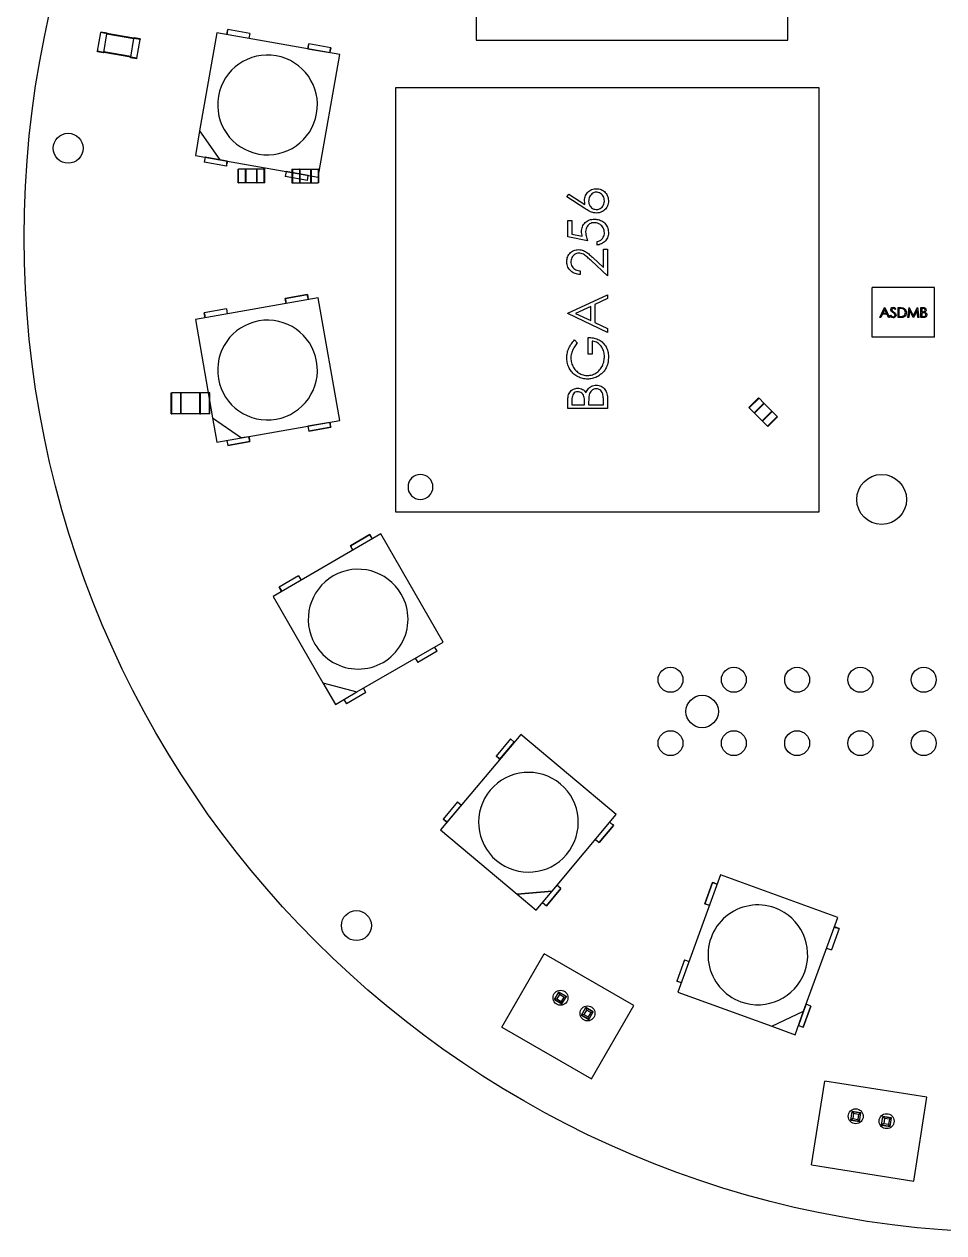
# Model space of a CAD drawing. Extents: x -39.9 to 39.9, y -39.9 to 39.9.
# Drawn here: x -39.9 to -3, y -39.9 to 8.55 of the extents above; entities that cross this region are included whole.
import ezdxf

# ---------------------------------------------------------------- set-up
doc = ezdxf.new("R2010")
doc.units = 0
doc.layers.get('0').update_dxf_attribs({"linetype": 'continuous'})

# ---------------------------------------------------------------- blocks, each defined once
blk = doc.blocks.new('PART__FEATURE026')
at = {"color": 0}
for p, q in [((-28.107, -2.417), (-33.031, -3.286)), ((-28.536, -2.29), (-29.422, -2.446)), ((-29.422, -2.446), (-28.536, -2.29)), ((-28.536, -2.29), (-28.501, -2.487)), ((-27.239, -7.342), (-28.107, -2.417)), ((-31.786, -2.863), (-32.672, -3.019)), ((-31.786, -2.863), (-32.672, -3.019)), ((-31.786, -2.863), (-31.751, -3.06)), ((-29.387, -2.643), (-29.422, -2.446)), ((-33.031, -3.286), (-32.337, -7.225)), ((-32.637, -3.216), (-32.672, -3.019)), ((-32.337, -7.225), (-32.163, -8.21)), ((-32.337, -7.225), (-31.178, -8.036)), ((-31.178, -8.036), (-27.239, -7.342)), ((-27.633, -7.411), (-28.519, -7.567)), ((-28.519, -7.567), (-28.484, -7.764)), ((-27.598, -7.608), (-28.484, -7.764)), ((-28.484, -7.764), (-27.598, -7.608)), ((-27.598, -7.608), (-27.633, -7.411)), ((-32.163, -8.21), (-31.178, -8.036)), ((-31.769, -8.14), (-31.734, -8.337)), ((-30.848, -8.181), (-31.734, -8.337)), ((-31.734, -8.337), (-30.848, -8.181)), ((-30.883, -7.984), (-31.178, -8.036)), ((-30.883, -7.984), (-31.178, -8.036)), ((-30.848, -8.181), (-30.883, -7.984))]:
    blk.add_line(p, q, dxfattribs=at)
for points in [[(-28.501, -2.487), (-28.51, -2.438), (-28.519, -2.388), (-28.527, -2.339), (-28.536, -2.29)], [(-29.422, -2.446), (-29.414, -2.496), (-29.405, -2.545), (-29.396, -2.594), (-29.387, -2.643)], [(-32.672, -3.019), (-32.663, -3.069), (-32.655, -3.118), (-32.646, -3.167), (-32.637, -3.216)], [(-27.633, -7.411), (-27.624, -7.46), (-27.616, -7.509), (-27.607, -7.559), (-27.598, -7.608)], [(-30.883, -7.984), (-30.874, -8.033), (-30.865, -8.083), (-30.857, -8.132), (-30.848, -8.181)]]:
    blk.add_lwpolyline(points, dxfattribs=at)
for start, end in [(10, -170), (-170, 10)]:
    blk.add_arc((-30.135, -5.314), 2, start, end, dxfattribs=at)
blk = doc.blocks.new('PART__FEATURE048')
at = {"color": 0}
for p, q in [((-33.995, -7.075), (-33.995, -6.225)), ((-33.615, -6.225), (-33.975, -6.225)), ((-33.975, -7.075), (-33.975, -6.225)), ((-33.615, -7.075), (-33.615, -6.225)), ((-32.845, -6.225), (-33.595, -6.225)), ((-33.595, -7.075), (-33.595, -6.225)), ((-32.845, -7.075), (-32.845, -6.225)), ((-32.845, -6.225), (-32.845, -7.075)), ((-32.465, -6.225), (-32.825, -6.225)), ((-32.825, -7.075), (-32.825, -6.225)), ((-32.465, -7.075), (-32.465, -6.225)), ((-32.445, -7.075), (-32.445, -6.225)), ((-33.615, -7.075), (-33.975, -7.075)), ((-32.845, -7.075), (-33.595, -7.075)), ((-32.465, -7.075), (-32.825, -7.075))]:
    blk.add_line(p, q, dxfattribs=at)
for points in [[(-33.995, -6.225), (-33.975, -6.225)], [(-33.595, -6.225), (-33.615, -6.225)], [(-32.845, -6.225), (-32.825, -6.225)], [(-32.445, -6.225), (-32.465, -6.225)], [(-33.995, -7.075), (-33.975, -7.075)], [(-33.595, -7.075), (-33.615, -7.075)], [(-32.845, -7.075), (-32.825, -7.075)], [(-32.445, -7.075), (-32.465, -7.075)]]:
    blk.add_lwpolyline(points, dxfattribs=at)
blk = doc.blocks.new('PART__FEATURE019')
at = {"color": 0}
for p, q in [((-10.823, -6.816), (-10.434, -6.427)), ((-10.809, -6.83), (-10.42, -6.441)), ((-10.611, -7.028), (-10.222, -6.639)), ((-10.596, -7.042), (-10.208, -6.654)), ((-10.208, -6.654), (-10.596, -7.042)), ((-10.222, -6.639), (-10.42, -6.441)), ((-9.904, -6.958), (-10.208, -6.654)), ((-10.611, -7.028), (-10.809, -6.83)), ((-10.292, -7.346), (-10.596, -7.042)), ((-10.292, -7.346), (-9.904, -6.958)), ((-10.292, -7.346), (-9.904, -6.958)), ((-10.278, -7.361), (-9.889, -6.972)), ((-10.08, -7.559), (-9.691, -7.17)), ((-10.066, -7.573), (-9.677, -7.184)), ((-10.066, -7.573), (-9.677, -7.184)), ((-9.691, -7.17), (-9.889, -6.972)), ((-10.08, -7.559), (-10.278, -7.361))]:
    blk.add_line(p, q, dxfattribs=at)
for points in [[(-10.434, -6.427), (-10.42, -6.441)], [(-10.208, -6.654), (-10.222, -6.639)], [(-10.823, -6.816), (-10.809, -6.83)], [(-10.596, -7.042), (-10.611, -7.028)], [(-9.904, -6.958), (-9.889, -6.972)], [(-9.677, -7.184), (-9.691, -7.17)], [(-10.292, -7.346), (-10.278, -7.361)], [(-10.066, -7.573), (-10.08, -7.559)]]:
    blk.add_lwpolyline(points, dxfattribs=at)
blk = doc.blocks.new('PART__FEATURE050')
at = {"color": 0}
for p, q in [((-29.156, 2.739), (-29.156, 2.189)), ((-29.136, 2.739), (-28.856, 2.739)), ((-29.136, 2.739), (-29.136, 2.189)), ((-28.856, 2.739), (-28.856, 2.189)), ((-28.836, 2.739), (-28.406, 2.739)), ((-28.836, 2.739), (-28.836, 2.189)), ((-28.406, 2.739), (-28.406, 2.189)), ((-28.386, 2.739), (-28.106, 2.739)), ((-28.386, 2.739), (-28.386, 2.189)), ((-28.106, 2.739), (-28.106, 2.189)), ((-28.086, 2.739), (-28.086, 2.189)), ((-29.136, 2.189), (-28.856, 2.189)), ((-28.836, 2.189), (-28.406, 2.189)), ((-28.386, 2.189), (-28.106, 2.189))]:
    blk.add_line(p, q, dxfattribs=at)
for points in [[(-29.156, 2.739), (-29.136, 2.739)], [(-28.836, 2.739), (-28.856, 2.739)], [(-28.406, 2.739), (-28.386, 2.739)], [(-28.086, 2.739), (-28.106, 2.739)], [(-29.156, 2.189), (-29.136, 2.189)], [(-28.836, 2.189), (-28.856, 2.189)], [(-28.406, 2.189), (-28.386, 2.189)], [(-28.086, 2.189), (-28.106, 2.189)]]:
    blk.add_lwpolyline(points, dxfattribs=at)
blk = doc.blocks.new('PART__FEATURE029')
at = {"color": 0}
for p, q in [((-11.96, -25.55), (-13.67, -30.249)), ((-7.262, -27.26), (-11.96, -25.55)), ((-12.285, -25.858), (-12.593, -26.704)), ((-12.593, -26.704), (-12.285, -25.858)), ((-12.285, -25.858), (-12.097, -25.926)), ((-12.405, -26.772), (-12.593, -26.704)), ((-8.63, -31.019), (-7.262, -27.26)), ((-7.21, -27.705), (-7.518, -28.55)), ((-7.21, -27.705), (-7.398, -27.636)), ((-7.706, -28.482), (-7.518, -28.55)), ((-13.413, -28.959), (-13.721, -29.804)), ((-13.413, -28.959), (-13.225, -29.027)), ((-13.533, -29.873), (-13.721, -29.804)), ((-13.67, -30.249), (-9.911, -31.617)), ((-8.339, -30.806), (-8.647, -31.651)), ((-8.647, -31.651), (-8.339, -30.806)), ((-8.527, -30.737), (-8.63, -31.019)), ((-8.339, -30.806), (-8.527, -30.737)), ((-9.911, -31.617), (-8.63, -31.019)), ((-8.972, -31.959), (-8.63, -31.019)), ((-8.63, -31.019), (-8.835, -31.583)), ((-9.911, -31.617), (-8.972, -31.959)), ((-8.835, -31.583), (-8.647, -31.651))]:
    blk.add_line(p, q, dxfattribs=at)
for points in [[(-12.097, -25.926), (-12.144, -25.909), (-12.191, -25.892), (-12.238, -25.875), (-12.285, -25.858)], [(-12.593, -26.704), (-12.546, -26.721), (-12.499, -26.738), (-12.452, -26.755), (-12.405, -26.772)], [(-7.398, -27.636), (-7.351, -27.653), (-7.304, -27.67), (-7.257, -27.688), (-7.21, -27.705)], [(-13.721, -29.804), (-13.674, -29.822), (-13.627, -29.839), (-13.58, -29.856), (-13.533, -29.873)]]:
    blk.add_lwpolyline(points, dxfattribs=at)
for start, end in [(70, -110), (-110, 70)]:
    blk.add_arc((-10.466, -28.755), 2, start, end, dxfattribs=at)
blk = doc.blocks.new('PART__FEATURE052')
at = {"color": 0}
for p, q in [((-36.572, 8.194), (-36.818, 8.237)), ((-36.954, 7.464), (-36.822, 8.212)), ((-36.576, 8.169), (-36.822, 8.212)), ((-36.707, 7.421), (-36.576, 8.169)), ((-35.496, 7.96), (-36.58, 8.15)), ((-35.492, 7.984), (-36.575, 8.174)), ((-35.624, 7.231), (-35.493, 7.979)), ((-35.246, 7.936), (-35.493, 7.979)), ((-35.242, 7.961), (-35.488, 8.004)), ((-35.378, 7.188), (-35.246, 7.936)), ((-36.712, 7.396), (-36.958, 7.439)), ((-36.712, 7.396), (-36.958, 7.439)), ((-36.707, 7.421), (-36.954, 7.464)), ((-35.625, 7.226), (-36.708, 7.416)), ((-35.62, 7.25), (-36.704, 7.44)), ((-35.382, 7.163), (-35.628, 7.206)), ((-35.382, 7.163), (-35.628, 7.206)), ((-35.378, 7.188), (-35.624, 7.231))]:
    blk.add_line(p, q, dxfattribs=at)
for points in [[(-36.818, 8.237), (-36.822, 8.212)], [(-36.572, 8.194), (-36.576, 8.169)], [(-35.488, 8.004), (-35.493, 7.979)], [(-35.242, 7.961), (-35.246, 7.936)], [(-36.958, 7.439), (-36.954, 7.464)], [(-36.712, 7.396), (-36.707, 7.421)], [(-35.628, 7.206), (-35.624, 7.231)], [(-35.624, 7.231), (-35.62, 7.25)], [(-35.382, 7.163), (-35.378, 7.188)]]:
    blk.add_lwpolyline(points, dxfattribs=at)
blk = doc.blocks.new('PART__FEATURE018')
at = {"color": 0}
for p, q in [((-20.738, -31.655), (-19.038, -28.711)), ((-15.444, -30.786), (-19.038, -28.711)), ((-18.627, -30.548), (-18.452, -30.245)), ((-18.627, -30.548), (-18.452, -30.245)), ((-18.524, -30.52), (-18.627, -30.548)), ((-18.424, -30.347), (-18.524, -30.52)), ((-18.524, -30.52), (-18.351, -30.62)), ((-18.148, -30.42), (-18.452, -30.245)), ((-18.452, -30.245), (-18.148, -30.42)), ((-18.452, -30.245), (-18.424, -30.347)), ((-18.251, -30.447), (-18.424, -30.347)), ((-18.251, -30.447), (-18.351, -30.62)), ((-18.323, -30.723), (-18.148, -30.42)), ((-18.323, -30.723), (-18.148, -30.42)), ((-18.251, -30.447), (-18.148, -30.42)), ((-18.627, -30.548), (-18.323, -30.723)), ((-18.323, -30.723), (-18.627, -30.548)), ((-18.323, -30.723), (-18.351, -30.62)), ((-17.544, -31.173), (-17.369, -30.87)), ((-17.544, -31.173), (-17.369, -30.87)), ((-17.342, -30.972), (-17.442, -31.145)), ((-17.369, -30.87), (-17.066, -31.045)), ((-17.066, -31.045), (-17.369, -30.87)), ((-17.369, -30.87), (-17.342, -30.972)), ((-17.168, -31.072), (-17.342, -30.972)), ((-17.144, -33.73), (-15.444, -30.786)), ((-17.442, -31.145), (-17.544, -31.173)), ((-17.241, -31.348), (-17.544, -31.173)), ((-17.544, -31.173), (-17.241, -31.348)), ((-17.442, -31.145), (-17.268, -31.245)), ((-17.168, -31.072), (-17.268, -31.245)), ((-17.241, -31.348), (-17.268, -31.245)), ((-17.241, -31.348), (-17.066, -31.045)), ((-17.241, -31.348), (-17.066, -31.045)), ((-17.168, -31.072), (-17.066, -31.045)), ((-20.738, -31.655), (-17.144, -33.73))]:
    blk.add_line(p, q, dxfattribs=at)
blk = doc.blocks.new('PART__FEATURE014')
at = {"color": 0}
for p, q in [((-3.375, -2), (-5.875, -2)), ((-5.875, -4), (-5.875, -2)), ((-3.375, -4), (-3.375, -2)), ((-5.57, -3.208), (-5.38, -2.808)), ((-5.378, -2.886), (-5.45, -3.038)), ((-5.38, -2.808), (-5.375, -2.808)), ((-5.307, -3.038), (-5.378, -2.886)), ((-5.375, -2.808), (-5.19, -3.208)), ((-5.375, -2.808), (-5.19, -3.208)), ((-4.929, -2.865), (-4.961, -2.89)), ((-4.842, -3.208), (-4.842, -2.808)), ((-4.842, -2.808), (-4.761, -2.808)), ((-4.806, -2.849), (-4.806, -3.167)), ((-4.778, -2.849), (-4.806, -2.849)), ((-4.452, -3.208), (-4.399, -2.808)), ((-4.399, -2.808), (-4.394, -2.808)), ((-4.399, -2.808), (-4.394, -2.808)), ((-4.394, -2.808), (-4.229, -3.136)), ((-4.229, -3.136), (-4.064, -2.808)), ((-4.064, -2.808), (-4.059, -2.808)), ((-4.059, -2.808), (-4.006, -3.208)), ((-3.924, -3.208), (-3.924, -2.808)), ((-3.924, -2.808), (-3.846, -2.808)), ((-3.839, -2.849), (-3.888, -2.849)), ((-3.888, -2.849), (-3.888, -2.977)), ((-5.531, -3.208), (-5.57, -3.208)), ((-5.47, -3.079), (-5.531, -3.208)), ((-5.47, -3.079), (-5.531, -3.208)), ((-5.288, -3.079), (-5.47, -3.079)), ((-5.288, -3.079), (-5.47, -3.079)), ((-5.45, -3.038), (-5.307, -3.038)), ((-5.229, -3.208), (-5.288, -3.079)), ((-5.19, -3.208), (-5.229, -3.208)), ((-5.19, -3.208), (-5.229, -3.208)), ((-5.159, -3.13), (-5.126, -3.11)), ((-4.718, -3.208), (-4.842, -3.208)), ((-4.806, -3.167), (-4.76, -3.167)), ((-4.416, -3.208), (-4.452, -3.208)), ((-4.377, -2.919), (-4.416, -3.208)), ((-4.377, -2.919), (-4.416, -3.208)), ((-4.232, -3.208), (-4.377, -2.919)), ((-4.232, -3.208), (-4.377, -2.919)), ((-4.224, -3.208), (-4.232, -3.208)), ((-4.08, -2.92), (-4.224, -3.208)), ((-4.042, -3.208), (-4.08, -2.92)), ((-4.006, -3.208), (-4.042, -3.208)), ((-3.815, -3.208), (-3.924, -3.208)), ((-3.888, -2.977), (-3.864, -2.977)), ((-3.864, -3.018), (-3.888, -3.018)), ((-3.888, -3.018), (-3.888, -3.167)), ((-3.888, -3.167), (-3.837, -3.167)), ((-3.375, -4), (-5.875, -4))]:
    blk.add_line(p, q, dxfattribs=at)
for points in [[(-5.134, -2.891), (-5.121, -2.843), (-5.085, -2.809), (-5.037, -2.797), (-5.035, -2.797)], [(-5.134, -2.891), (-5.121, -2.843), (-5.085, -2.809), (-5.037, -2.797), (-5.035, -2.797)], [(-5.111, -2.952), (-5.132, -2.907), (-5.134, -2.891)], [(-5.039, -2.838), (-5.085, -2.856), (-5.098, -2.889)], [(-5.098, -2.889), (-5.079, -2.934), (-5.072, -2.941)], [(-5.098, -2.889), (-5.079, -2.934), (-5.072, -2.941)], [(-4.961, -2.89), (-4.995, -2.853), (-5.039, -2.838)], [(-4.961, -2.89), (-4.995, -2.853), (-5.039, -2.838)], [(-5.035, -2.797), (-4.987, -2.809), (-4.949, -2.84), (-4.929, -2.865)], [(-5.035, -2.797), (-4.987, -2.809), (-4.949, -2.84), (-4.929, -2.865)], [(-4.655, -2.86), (-4.704, -2.851), (-4.754, -2.849), (-4.778, -2.849)], [(-4.761, -2.808), (-4.711, -2.809), (-4.661, -2.815), (-4.634, -2.822)], [(-4.761, -2.808), (-4.711, -2.809), (-4.661, -2.815), (-4.634, -2.822)], [(-4.549, -3.013), (-4.555, -2.963), (-4.575, -2.918), (-4.61, -2.882), (-4.655, -2.86), (-4.655, -2.86)], [(-4.634, -2.822), (-4.59, -2.845), (-4.554, -2.88), (-4.53, -2.923), (-4.516, -2.971), (-4.513, -3.013)], [(-4.634, -2.822), (-4.59, -2.845), (-4.554, -2.88), (-4.53, -2.923), (-4.516, -2.971), (-4.513, -3.013)], [(-3.846, -2.808), (-3.796, -2.812), (-3.751, -2.833), (-3.724, -2.874), (-3.718, -2.907)], [(-3.846, -2.808), (-3.796, -2.812), (-3.751, -2.833), (-3.724, -2.874), (-3.718, -2.907)], [(-3.754, -2.907), (-3.775, -2.864), (-3.822, -2.849), (-3.839, -2.849)], [(-3.718, -2.907), (-3.73, -2.955), (-3.763, -2.991), (-3.765, -2.992)], [(-5.038, -3.218), (-5.086, -3.208), (-5.127, -3.178), (-5.155, -3.138), (-5.159, -3.13)], [(-5.126, -3.11), (-5.096, -3.15), (-5.053, -3.175), (-5.038, -3.177)], [(-5.126, -3.11), (-5.096, -3.15), (-5.053, -3.175), (-5.038, -3.177)], [(-5.046, -3.006), (-5.086, -2.976), (-5.111, -2.952)], [(-5.072, -2.941), (-5.032, -2.971), (-5.018, -2.98)], [(-5.072, -2.941), (-5.032, -2.971), (-5.018, -2.98)], [(-4.974, -3.07), (-5.009, -3.034), (-5.046, -3.006)], [(-5.038, -3.177), (-4.99, -3.163), (-4.961, -3.124), (-4.959, -3.109)], [(-5.038, -3.177), (-4.99, -3.163), (-4.961, -3.124), (-4.959, -3.109)], [(-4.924, -3.11), (-4.935, -3.158), (-4.968, -3.195), (-5.013, -3.215), (-5.038, -3.218)], [(-4.924, -3.11), (-4.935, -3.158), (-4.968, -3.195), (-5.013, -3.215), (-5.038, -3.218)], [(-5.018, -2.98), (-4.979, -3.011), (-4.945, -3.048), (-4.925, -3.093), (-4.924, -3.11)], [(-5.018, -2.98), (-4.979, -3.011), (-4.945, -3.048), (-4.925, -3.093), (-4.924, -3.11)], [(-4.959, -3.109), (-4.974, -3.07)], [(-4.959, -3.109), (-4.974, -3.07)], [(-4.76, -3.167), (-4.71, -3.165), (-4.66, -3.16), (-4.645, -3.156)], [(-4.76, -3.167), (-4.71, -3.165), (-4.66, -3.16), (-4.645, -3.156)], [(-4.513, -3.013), (-4.518, -3.062), (-4.534, -3.11), (-4.561, -3.151), (-4.6, -3.183), (-4.646, -3.201), (-4.696, -3.207), (-4.718, -3.208)], [(-4.645, -3.156), (-4.601, -3.133), (-4.569, -3.095), (-4.552, -3.048), (-4.549, -3.013)], [(-3.864, -2.977), (-3.814, -2.973), (-3.771, -2.95), (-3.754, -2.907)], [(-3.789, -3.023), (-3.839, -3.018), (-3.864, -3.018)], [(-3.837, -3.167), (-3.787, -3.163), (-3.743, -3.14), (-3.724, -3.096), (-3.724, -3.094)], [(-3.837, -3.167), (-3.787, -3.163), (-3.743, -3.14), (-3.724, -3.096), (-3.724, -3.094)], [(-3.688, -3.094), (-3.698, -3.142), (-3.73, -3.181), (-3.774, -3.203), (-3.815, -3.208)], [(-3.724, -3.094), (-3.741, -3.049), (-3.784, -3.024), (-3.789, -3.023)], [(-3.765, -2.992), (-3.721, -3.016), (-3.694, -3.057), (-3.688, -3.094)], [(-3.765, -2.992), (-3.721, -3.016), (-3.694, -3.057), (-3.688, -3.094)]]:
    blk.add_lwpolyline(points, dxfattribs=at)
blk = doc.blocks.new('PART__FEATURE002')
at = {"color": 0}
for p, q in [((-8, 6), (-25, 6)), ((-25, 6), (-25, -11)), ((-8, -11), (-8, 6)), ((-18.128, 1.632), (-18.042, 1.741)), ((-17.404, 1.158), (-18.128, 1.632)), ((-18.042, 1.741), (-17.401, 1.322)), ((-18.087, 0.024), (-18.087, 0.675)), ((-18.087, 0.675), (-17.925, 0.675)), ((-17.925, 0.675), (-17.925, 0.135)), ((-17.294, -0.139), (-18.087, 0.024)), ((-17.925, 0.135), (-17.507, 0.049)), ((-16.907, -0.302), (-16.907, -0.159)), ((-16.663, -1.203), (-16.663, -0.465)), ((-16.663, -0.465), (-16.5, -0.465)), ((-16.5, -0.465), (-16.5, -1.543)), ((-16.5, -1.543), (-17.157, -0.928)), ((-17.087, -0.806), (-16.663, -1.203)), ((-17.599, -1.34), (-17.599, -1.482)), ((-18.087, -3.029), (-16.5, -2.296)), ((-16.5, -2.296), (-16.5, -2.451)), ((-17.172, -2.761), (-17.778, -3.041)), ((-17.172, -2.761), (-17.778, -3.041)), ((-17.172, -3.328), (-17.172, -2.761)), ((-17.172, -3.328), (-17.172, -2.761)), ((-16.5, -2.451), (-17.009, -2.686)), ((-17.009, -2.686), (-17.009, -3.406)), ((-17.009, -2.686), (-17.009, -3.406)), ((-18.087, -3.05), (-18.087, -3.029)), ((-18.087, -3.05), (-18.087, -3.029)), ((-16.5, -3.803), (-18.087, -3.05)), ((-16.5, -3.803), (-18.087, -3.05)), ((-17.778, -3.041), (-17.172, -3.328)), ((-17.009, -3.406), (-16.5, -3.647)), ((-16.5, -3.647), (-16.5, -3.803)), ((-17.817, -4.108), (-17.701, -4.23)), ((-17.273, -4.678), (-17.273, -4.006)), ((-17.111, -4.149), (-17.111, -4.678)), ((-17.111, -4.678), (-17.273, -4.678)), ((-18.087, -6.855), (-18.087, -6.546)), ((-17.925, -6.52), (-17.925, -6.713)), ((-17.925, -6.713), (-17.416, -6.713)), ((-17.416, -6.713), (-17.416, -6.617)), ((-17.253, -6.619), (-17.253, -6.713)), ((-17.253, -6.713), (-16.663, -6.713)), ((-16.663, -6.713), (-16.663, -6.51)), ((-16.5, -6.426), (-16.5, -6.855)), ((-16.5, -6.855), (-18.087, -6.855)), ((-25, -11), (-8, -11))]:
    blk.add_line(p, q, dxfattribs=at)
for points in [[(-17.416, 1.486), (-17.414, 1.536), (-17.406, 1.586), (-17.394, 1.634), (-17.376, 1.681), (-17.354, 1.725), (-17.326, 1.767), (-17.294, 1.805), (-17.259, 1.841), (-17.22, 1.872), (-17.178, 1.899), (-17.133, 1.921), (-17.086, 1.938), (-17.037, 1.949), (-16.988, 1.955), (-16.946, 1.957)], [(-16.946, 1.957), (-16.896, 1.955), (-16.846, 1.948), (-16.798, 1.936), (-16.751, 1.919), (-16.706, 1.897), (-16.663, 1.871), (-16.624, 1.84), (-16.589, 1.804), (-16.557, 1.765), (-16.53, 1.724), (-16.507, 1.679), (-16.488, 1.633), (-16.474, 1.585), (-16.464, 1.536), (-16.46, 1.486), (-16.459, 1.461)], [(-17.401, 1.322), (-17.408, 1.371), (-17.413, 1.421), (-17.415, 1.471), (-17.416, 1.486)], [(-16.937, 1.815), (-16.987, 1.811), (-17.035, 1.798), (-17.08, 1.777), (-17.121, 1.748), (-17.157, 1.714), (-17.188, 1.675), (-17.214, 1.632), (-17.233, 1.586), (-17.246, 1.537), (-17.252, 1.488), (-17.253, 1.456)], [(-17.253, 1.456), (-17.25, 1.406), (-17.241, 1.357), (-17.225, 1.31), (-17.202, 1.266), (-17.171, 1.226), (-17.135, 1.192), (-17.094, 1.163), (-17.049, 1.142), (-17.001, 1.129), (-16.951, 1.123), (-16.937, 1.123)], [(-16.459, 1.461), (-16.462, 1.411), (-16.469, 1.362), (-16.481, 1.313), (-16.499, 1.266), (-16.521, 1.222), (-16.547, 1.179), (-16.578, 1.14), (-16.613, 1.105), (-16.652, 1.073), (-16.694, 1.046), (-16.739, 1.024), (-16.786, 1.006), (-16.834, 0.992), (-16.883, 0.984), (-16.933, 0.981), (-16.943, 0.98)], [(-16.459, 1.461), (-16.462, 1.411), (-16.469, 1.362), (-16.481, 1.313), (-16.499, 1.266), (-16.521, 1.222), (-16.547, 1.179), (-16.578, 1.14), (-16.613, 1.105), (-16.652, 1.073), (-16.694, 1.046), (-16.739, 1.024), (-16.786, 1.006), (-16.834, 0.992), (-16.883, 0.984), (-16.933, 0.981), (-16.943, 0.98)], [(-16.622, 1.469), (-16.625, 1.519), (-16.634, 1.568), (-16.651, 1.615), (-16.673, 1.659), (-16.703, 1.7), (-16.737, 1.736), (-16.776, 1.767), (-16.82, 1.791), (-16.867, 1.807), (-16.917, 1.814), (-16.937, 1.815)], [(-16.937, 1.123), (-16.887, 1.127), (-16.839, 1.139), (-16.793, 1.16), (-16.752, 1.188), (-16.716, 1.222), (-16.685, 1.261), (-16.659, 1.304), (-16.64, 1.35), (-16.628, 1.399), (-16.623, 1.449), (-16.622, 1.469)], [(-16.943, 0.98), (-16.993, 0.983), (-17.042, 0.99), (-17.091, 1.001), (-17.139, 1.016), (-17.185, 1.035), (-17.23, 1.056), (-17.275, 1.079), (-17.318, 1.104), (-17.361, 1.13), (-17.403, 1.157), (-17.404, 1.158)], [(-17.538, 0.236), (-17.536, 0.286), (-17.53, 0.336), (-17.518, 0.385), (-17.503, 0.432), (-17.482, 0.477), (-17.456, 0.52), (-17.425, 0.56), (-17.391, 0.596), (-17.353, 0.629), (-17.312, 0.658), (-17.269, 0.682), (-17.223, 0.702), (-17.175, 0.717), (-17.126, 0.727), (-17.077, 0.734), (-17.027, 0.736), (-17.019, 0.736)], [(-17.538, 0.236), (-17.536, 0.286), (-17.53, 0.336), (-17.518, 0.385), (-17.503, 0.432), (-17.482, 0.477), (-17.456, 0.52), (-17.425, 0.56), (-17.391, 0.596), (-17.353, 0.629), (-17.312, 0.658), (-17.269, 0.682), (-17.223, 0.702), (-17.175, 0.717), (-17.126, 0.727), (-17.077, 0.734), (-17.027, 0.736), (-17.019, 0.736)], [(-17.025, 0.594), (-17.075, 0.591), (-17.124, 0.582), (-17.171, 0.565), (-17.215, 0.542), (-17.255, 0.512), (-17.29, 0.476), (-17.319, 0.435), (-17.342, 0.391), (-17.358, 0.344), (-17.369, 0.295), (-17.374, 0.245), (-17.375, 0.211)], [(-17.025, 0.594), (-17.075, 0.591), (-17.124, 0.582), (-17.171, 0.565), (-17.215, 0.542), (-17.255, 0.512), (-17.29, 0.476), (-17.319, 0.435), (-17.342, 0.391), (-17.358, 0.344), (-17.369, 0.295), (-17.374, 0.245), (-17.375, 0.211)], [(-16.622, 0.191), (-16.625, 0.241), (-16.633, 0.29), (-16.648, 0.338), (-16.669, 0.383), (-16.696, 0.425), (-16.727, 0.464), (-16.763, 0.499), (-16.802, 0.53), (-16.846, 0.554), (-16.892, 0.573), (-16.94, 0.586), (-16.99, 0.592), (-17.025, 0.594)], [(-17.019, 0.736), (-16.969, 0.734), (-16.919, 0.728), (-16.87, 0.718), (-16.822, 0.704), (-16.776, 0.686), (-16.731, 0.664), (-16.688, 0.638), (-16.648, 0.608), (-16.611, 0.575), (-16.577, 0.538), (-16.547, 0.498), (-16.522, 0.455), (-16.501, 0.409), (-16.484, 0.362), (-16.472, 0.314), (-16.464, 0.264), (-16.46, 0.214), (-16.459, 0.182)], [(-17.507, 0.049), (-17.52, 0.098), (-17.53, 0.147), (-17.536, 0.196), (-17.538, 0.236)], [(-17.375, 0.211), (-17.373, 0.161), (-17.367, 0.111), (-17.357, 0.062), (-17.345, 0.014), (-17.331, -0.034), (-17.315, -0.082), (-17.298, -0.129), (-17.294, -0.139)], [(-17.375, 0.211), (-17.373, 0.161), (-17.367, 0.111), (-17.357, 0.062), (-17.345, 0.014), (-17.331, -0.034), (-17.315, -0.082), (-17.298, -0.129), (-17.294, -0.139)], [(-16.907, -0.159), (-16.859, -0.147), (-16.812, -0.129), (-16.768, -0.105), (-16.73, -0.073), (-16.697, -0.035), (-16.67, 0.007), (-16.649, 0.052), (-16.633, 0.099), (-16.624, 0.148), (-16.622, 0.191)], [(-16.459, 0.182), (-16.461, 0.132), (-16.468, 0.083), (-16.48, 0.034), (-16.497, -0.013), (-16.52, -0.057), (-16.547, -0.099), (-16.579, -0.138), (-16.614, -0.173), (-16.653, -0.204), (-16.695, -0.232), (-16.739, -0.255), (-16.785, -0.274), (-16.833, -0.288), (-16.882, -0.298), (-16.907, -0.302)], [(-18.128, -0.965), (-18.126, -0.915), (-18.12, -0.865), (-18.109, -0.816), (-18.093, -0.769), (-18.071, -0.724), (-18.044, -0.682), (-18.013, -0.643), (-17.977, -0.608), (-17.938, -0.576), (-17.897, -0.549), (-17.852, -0.526), (-17.806, -0.508), (-17.757, -0.495), (-17.708, -0.488), (-17.658, -0.485), (-17.656, -0.485)], [(-17.599, -1.482), (-17.649, -1.479), (-17.698, -1.472), (-17.747, -1.462), (-17.795, -1.447), (-17.841, -1.427), (-17.885, -1.403), (-17.926, -1.375), (-17.964, -1.343), (-18, -1.308), (-18.032, -1.269), (-18.059, -1.227), (-18.083, -1.183), (-18.101, -1.137), (-18.115, -1.089), (-18.124, -1.04), (-18.128, -0.99), (-18.128, -0.965)], [(-17.599, -1.482), (-17.649, -1.479), (-17.698, -1.472), (-17.747, -1.462), (-17.795, -1.447), (-17.841, -1.427), (-17.885, -1.403), (-17.926, -1.375), (-17.964, -1.343), (-18, -1.308), (-18.032, -1.269), (-18.059, -1.227), (-18.083, -1.183), (-18.101, -1.137), (-18.115, -1.089), (-18.124, -1.04), (-18.128, -0.99), (-18.128, -0.965)], [(-17.644, -0.628), (-17.693, -0.631), (-17.742, -0.643), (-17.788, -0.663), (-17.829, -0.691), (-17.867, -0.724), (-17.899, -0.762), (-17.926, -0.804), (-17.946, -0.85), (-17.959, -0.898), (-17.965, -0.948), (-17.965, -0.972)], [(-17.656, -0.485), (-17.606, -0.488), (-17.557, -0.495), (-17.508, -0.507), (-17.461, -0.523), (-17.416, -0.545), (-17.373, -0.57), (-17.332, -0.598), (-17.292, -0.628), (-17.252, -0.659), (-17.214, -0.691), (-17.176, -0.724), (-17.139, -0.758), (-17.103, -0.792), (-17.087, -0.806)], [(-17.157, -0.928), (-17.193, -0.893), (-17.23, -0.859), (-17.267, -0.825), (-17.304, -0.792), (-17.342, -0.76), (-17.381, -0.729), (-17.422, -0.699), (-17.464, -0.673), (-17.51, -0.652), (-17.557, -0.637), (-17.607, -0.63), (-17.644, -0.628)], [(-17.965, -0.972), (-17.963, -1.022), (-17.954, -1.071), (-17.938, -1.119), (-17.916, -1.163), (-17.887, -1.204), (-17.853, -1.241), (-17.814, -1.271), (-17.771, -1.296), (-17.724, -1.315), (-17.676, -1.329), (-17.627, -1.337), (-17.599, -1.34)], [(-18.128, -4.821), (-18.127, -4.771), (-18.123, -4.721), (-18.117, -4.672), (-18.108, -4.622), (-18.097, -4.574), (-18.083, -4.526), (-18.066, -4.479), (-18.047, -4.433), (-18.025, -4.388), (-18.001, -4.344), (-17.975, -4.301), (-17.946, -4.26), (-17.916, -4.22), (-17.884, -4.182), (-17.851, -4.144), (-17.817, -4.108), (-17.817, -4.108)], [(-17.701, -4.23), (-17.735, -4.267), (-17.768, -4.304), (-17.798, -4.344), (-17.826, -4.385), (-17.852, -4.428), (-17.876, -4.472), (-17.897, -4.517), (-17.916, -4.564), (-17.932, -4.611), (-17.945, -4.659), (-17.955, -4.708), (-17.962, -4.758), (-17.965, -4.808), (-17.965, -4.826)], [(-17.701, -4.23), (-17.735, -4.267), (-17.768, -4.304), (-17.798, -4.344), (-17.826, -4.385), (-17.852, -4.428), (-17.876, -4.472), (-17.897, -4.517), (-17.916, -4.564), (-17.932, -4.611), (-17.945, -4.659), (-17.955, -4.708), (-17.962, -4.758), (-17.965, -4.808), (-17.965, -4.826)], [(-17.273, -4.006), (-17.223, -4.008), (-17.174, -4.011), (-17.124, -4.016), (-17.074, -4.024), (-17.026, -4.035), (-16.977, -4.048), (-16.93, -4.064), (-16.884, -4.083), (-16.839, -4.105), (-16.796, -4.13), (-16.754, -4.158), (-16.715, -4.189), (-16.678, -4.223), (-16.644, -4.259), (-16.612, -4.298), (-16.583, -4.338), (-16.557, -4.381), (-16.534, -4.425), (-16.514, -4.471), (-16.498, -4.519), (-16.485, -4.567), (-16.474, -4.616), (-16.467, -4.665), (-16.462, -4.715), (-16.46, -4.765), (-16.459, -4.793)], [(-16.622, -4.78), (-16.624, -4.73), (-16.628, -4.68), (-16.635, -4.631), (-16.646, -4.582), (-16.661, -4.534), (-16.679, -4.488), (-16.701, -4.443), (-16.726, -4.4), (-16.755, -4.359), (-16.787, -4.32), (-16.822, -4.285), (-16.86, -4.253), (-16.901, -4.224), (-16.945, -4.2), (-16.99, -4.179), (-17.038, -4.164), (-17.087, -4.153), (-17.111, -4.149)], [(-17.294, -5.675), (-17.344, -5.674), (-17.394, -5.669), (-17.444, -5.662), (-17.493, -5.652), (-17.541, -5.639), (-17.588, -5.623), (-17.635, -5.604), (-17.68, -5.583), (-17.723, -5.559), (-17.766, -5.532), (-17.807, -5.503), (-17.845, -5.472), (-17.882, -5.438), (-17.917, -5.402), (-17.949, -5.363), (-17.978, -5.323), (-18.006, -5.281), (-18.03, -5.238), (-18.052, -5.193), (-18.071, -5.147), (-18.088, -5.099), (-18.101, -5.051), (-18.112, -5.002), (-18.12, -4.953), (-18.125, -4.903), (-18.128, -4.853), (-18.128, -4.821)], [(-17.965, -4.826), (-17.964, -4.876), (-17.959, -4.926), (-17.95, -4.975), (-17.938, -5.023), (-17.923, -5.071), (-17.905, -5.118), (-17.884, -5.163), (-17.86, -5.207), (-17.833, -5.249), (-17.803, -5.289), (-17.77, -5.327), (-17.734, -5.362), (-17.696, -5.394), (-17.656, -5.423), (-17.613, -5.449), (-17.569, -5.472), (-17.523, -5.492), (-17.475, -5.508), (-17.427, -5.52), (-17.377, -5.528), (-17.328, -5.532), (-17.301, -5.533)], [(-17.301, -5.533), (-17.251, -5.531), (-17.201, -5.525), (-17.152, -5.514), (-17.104, -5.5), (-17.057, -5.483), (-17.012, -5.461), (-16.969, -5.437), (-16.927, -5.409), (-16.887, -5.379), (-16.85, -5.346), (-16.815, -5.31), (-16.783, -5.271), (-16.754, -5.231), (-16.728, -5.188), (-16.704, -5.144), (-16.684, -5.098), (-16.666, -5.052), (-16.651, -5.004), (-16.64, -4.955), (-16.631, -4.906), (-16.625, -4.856), (-16.622, -4.806), (-16.622, -4.78)], [(-16.459, -4.793), (-16.46, -4.843), (-16.464, -4.892), (-16.469, -4.942), (-16.477, -4.991), (-16.487, -5.04), (-16.5, -5.089), (-16.516, -5.136), (-16.535, -5.182), (-16.556, -5.228), (-16.58, -5.271), (-16.607, -5.313), (-16.637, -5.354), (-16.669, -5.392), (-16.703, -5.429), (-16.74, -5.463), (-16.759, -5.48)], [(-16.759, -5.48), (-16.799, -5.511), (-16.839, -5.54), (-16.882, -5.567), (-16.926, -5.591), (-16.971, -5.612), (-17.018, -5.63), (-17.066, -5.645), (-17.114, -5.657), (-17.163, -5.665), (-17.213, -5.671), (-17.263, -5.674), (-17.294, -5.675)], [(-18.087, -6.546), (-18.087, -6.496), (-18.084, -6.446), (-18.078, -6.396), (-18.07, -6.347), (-18.058, -6.298), (-18.039, -6.252), (-18.015, -6.208), (-17.985, -6.168), (-17.949, -6.133), (-17.909, -6.104), (-17.865, -6.079), (-17.819, -6.061), (-17.771, -6.048), (-17.721, -6.042), (-17.694, -6.041)], [(-17.691, -6.184), (-17.741, -6.189), (-17.788, -6.204), (-17.83, -6.231), (-17.865, -6.267), (-17.89, -6.31), (-17.906, -6.357), (-17.917, -6.406), (-17.922, -6.456), (-17.924, -6.506), (-17.925, -6.52)], [(-17.691, -6.184), (-17.741, -6.189), (-17.788, -6.204), (-17.83, -6.231), (-17.865, -6.267), (-17.89, -6.31), (-17.906, -6.357), (-17.917, -6.406), (-17.922, -6.456), (-17.924, -6.506), (-17.925, -6.52)], [(-17.694, -6.041), (-17.644, -6.044), (-17.595, -6.052), (-17.547, -6.067), (-17.501, -6.087), (-17.459, -6.113), (-17.42, -6.145), (-17.387, -6.182), (-17.358, -6.223), (-17.356, -6.225)], [(-17.416, -6.617), (-17.417, -6.567), (-17.419, -6.517), (-17.423, -6.468), (-17.431, -6.418), (-17.444, -6.37), (-17.464, -6.324), (-17.491, -6.282), (-17.526, -6.246), (-17.566, -6.217), (-17.612, -6.197), (-17.66, -6.186), (-17.691, -6.184)], [(-17.356, -6.225), (-17.338, -6.178), (-17.316, -6.133), (-17.291, -6.09), (-17.26, -6.051), (-17.224, -6.016), (-17.184, -5.986), (-17.141, -5.962), (-17.094, -5.943), (-17.046, -5.929), (-16.997, -5.922), (-16.951, -5.919)], [(-16.951, -6.062), (-17, -6.066), (-17.048, -6.08), (-17.093, -6.103), (-17.132, -6.133), (-17.166, -6.17), (-17.193, -6.212), (-17.214, -6.257), (-17.23, -6.305), (-17.234, -6.322)], [(-16.951, -6.062), (-17, -6.066), (-17.048, -6.08), (-17.093, -6.103), (-17.132, -6.133), (-17.166, -6.17), (-17.193, -6.212), (-17.214, -6.257), (-17.23, -6.305), (-17.234, -6.322)], [(-16.951, -5.919), (-16.901, -5.922), (-16.851, -5.93), (-16.803, -5.943), (-16.757, -5.962), (-16.714, -5.987), (-16.674, -6.017), (-16.637, -6.051), (-16.604, -6.088), (-16.575, -6.129), (-16.551, -6.173), (-16.532, -6.219), (-16.518, -6.267), (-16.508, -6.316), (-16.502, -6.366), (-16.5, -6.416), (-16.5, -6.426)], [(-16.951, -5.919), (-16.901, -5.922), (-16.851, -5.93), (-16.803, -5.943), (-16.757, -5.962), (-16.714, -5.987), (-16.674, -6.017), (-16.637, -6.051), (-16.604, -6.088), (-16.575, -6.129), (-16.551, -6.173), (-16.532, -6.219), (-16.518, -6.267), (-16.508, -6.316), (-16.502, -6.366), (-16.5, -6.416), (-16.5, -6.426)], [(-16.663, -6.51), (-16.664, -6.46), (-16.666, -6.41), (-16.67, -6.36), (-16.678, -6.311), (-16.69, -6.262), (-16.709, -6.216), (-16.736, -6.174), (-16.769, -6.137), (-16.808, -6.106), (-16.852, -6.082), (-16.9, -6.067), (-16.949, -6.062), (-16.951, -6.062)], [(-17.234, -6.322), (-17.242, -6.371), (-17.247, -6.421), (-17.25, -6.471), (-17.252, -6.52), (-17.253, -6.57), (-17.253, -6.619)], [(-17.234, -6.322), (-17.242, -6.371), (-17.247, -6.421), (-17.25, -6.471), (-17.252, -6.52), (-17.253, -6.57), (-17.253, -6.619)]]:
    blk.add_lwpolyline(points, dxfattribs=at)
for start, end in [(0, -180), (-180, 0)]:
    blk.add_arc((-24, -10), 0.5, start, end, dxfattribs=at)
blk = doc.blocks.new('PART__FEATURE')
at = {"color": 0}
for centre, radius in [((0, 0), 39.898), ((-38.133, 3.576), 0.6), ((-5.5, -10.5), 1), ((-13.97, -17.73), 0.5), ((-11.43, -17.73), 0.5), ((-8.89, -17.73), 0.5), ((-6.35, -17.73), 0.5), ((-3.81, -17.73), 0.5), ((-12.7, -19), 0.65), ((-13.97, -20.27), 0.5), ((-11.43, -20.27), 0.5), ((-8.89, -20.27), 0.5), ((-6.35, -20.27), 0.5), ((-3.81, -20.27), 0.5), ((-26.571, -27.584), 0.6), ((-18.383, -30.475), 0.3), ((-17.3, -31.1), 0.3), ((-6.538, -35.226), 0.3), ((-5.303, -35.422), 0.3)]:
    blk.add_circle(centre, radius, dxfattribs=at)
blk = doc.blocks.new('PART__FEATURE031')
at = {"color": 0}
for p, q in [((-31.769, 8.14), (-31.734, 8.337)), ((-30.848, 8.181), (-31.734, 8.337)), ((-32.163, 8.21), (-32.858, 4.271)), ((-27.239, 7.342), (-32.163, 8.21)), ((-30.848, 8.181), (-30.883, 7.984)), ((-28.519, 7.567), (-28.484, 7.764)), ((-27.598, 7.608), (-28.484, 7.764)), ((-28.519, 7.567), (-27.633, 7.411)), ((-28.107, 2.417), (-27.239, 7.342)), ((-27.598, 7.608), (-27.633, 7.411)), ((-32.858, 4.271), (-33.031, 3.286)), ((-32.858, 4.271), (-32.046, 3.112)), ((-33.031, 3.286), (-32.046, 3.112)), ((-32.637, 3.216), (-32.672, 3.019)), ((-31.786, 2.863), (-32.672, 3.019)), ((-31.751, 3.06), (-32.637, 3.216)), ((-32.046, 3.112), (-32.637, 3.216)), ((-32.637, 3.216), (-32.046, 3.112)), ((-32.046, 3.112), (-28.107, 2.417)), ((-31.786, 2.863), (-31.751, 3.06)), ((-29.387, 2.643), (-29.422, 2.446)), ((-28.536, 2.29), (-29.422, 2.446)), ((-28.501, 2.487), (-29.387, 2.643)), ((-28.501, 2.487), (-29.387, 2.643)), ((-28.536, 2.29), (-28.501, 2.487))]:
    blk.add_line(p, q, dxfattribs=at)
for points in [[(-31.734, 8.337), (-31.743, 8.288), (-31.752, 8.239), (-31.76, 8.19), (-31.769, 8.14)], [(-28.484, 7.764), (-28.493, 7.715), (-28.502, 7.666), (-28.511, 7.617), (-28.519, 7.567)], [(-27.633, 7.411), (-27.624, 7.46), (-27.616, 7.509), (-27.607, 7.559), (-27.598, 7.608)], [(-31.751, 3.06), (-31.76, 3.011), (-31.768, 2.962), (-31.777, 2.912), (-31.786, 2.863)]]:
    blk.add_lwpolyline(points, dxfattribs=at)
for start, end in [(-10, 170), (170, -10)]:
    blk.add_arc((-30.135, 5.314), 2, start, end, dxfattribs=at)
blk = doc.blocks.new('PART__FEATURE049')
at = {"color": 0}
for p, q in [((-31.315, 2.189), (-31.315, 2.739)), ((-31.015, 2.739), (-31.295, 2.739)), ((-31.295, 2.189), (-31.295, 2.739)), ((-31.015, 2.189), (-31.015, 2.739)), ((-30.995, 2.189), (-30.995, 2.739)), ((-30.565, 2.739), (-30.995, 2.739)), ((-30.565, 2.189), (-30.565, 2.739)), ((-30.265, 2.739), (-30.545, 2.739)), ((-30.545, 2.189), (-30.545, 2.739)), ((-30.265, 2.189), (-30.265, 2.739)), ((-30.245, 2.189), (-30.245, 2.739)), ((-31.015, 2.189), (-31.295, 2.189)), ((-30.565, 2.189), (-30.995, 2.189)), ((-30.265, 2.189), (-30.545, 2.189))]:
    blk.add_line(p, q, dxfattribs=at)
for points in [[(-31.315, 2.739), (-31.295, 2.739)], [(-30.995, 2.739), (-31.015, 2.739)], [(-30.565, 2.739), (-30.545, 2.739)], [(-30.245, 2.739), (-30.265, 2.739)], [(-31.315, 2.189), (-31.295, 2.189)], [(-30.995, 2.189), (-31.015, 2.189)], [(-30.565, 2.189), (-30.545, 2.189)], [(-30.245, 2.189), (-30.265, 2.189)]]:
    blk.add_lwpolyline(points, dxfattribs=at)
blk = doc.blocks.new('PART__FEATURE001')
at = {"color": 0}
for p, q in [((-9.27, 15.91), (-21.77, 15.91)), ((-21.77, 15.91), (-21.77, 7.91)), ((-9.27, 7.91), (-9.27, 15.91)), ((-21.77, 7.91), (-9.27, 7.91))]:
    blk.add_line(p, q, dxfattribs=at)
for start, end in [(90, -90), (90, -90), (-90, 90)]:
    blk.add_arc((-10.085, 14.898), 0.4, start, end, dxfattribs=at)
blk = doc.blocks.new('PART__FEATURE010')
at = {"color": 0}
for p, q in [((-8.314, -37.172), (-7.782, -33.814)), ((-3.683, -34.463), (-7.782, -33.814)), ((-4.215, -37.821), (-3.683, -34.463)), ((-6.74, -35.381), (-6.685, -35.036)), ((-6.74, -35.381), (-6.685, -35.036)), ((-6.654, -35.319), (-6.74, -35.381)), ((-6.339, -35.09), (-6.685, -35.036)), ((-6.685, -35.036), (-6.339, -35.09)), ((-6.685, -35.036), (-6.623, -35.121)), ((-6.623, -35.121), (-6.654, -35.319)), ((-6.654, -35.319), (-6.456, -35.35)), ((-6.425, -35.153), (-6.623, -35.121)), ((-6.425, -35.153), (-6.456, -35.35)), ((-6.394, -35.436), (-6.456, -35.35)), ((-6.425, -35.153), (-6.339, -35.09)), ((-6.394, -35.436), (-6.339, -35.09)), ((-6.394, -35.436), (-6.339, -35.09)), ((-5.505, -35.577), (-5.45, -35.231)), ((-5.505, -35.577), (-5.45, -35.231)), ((-5.45, -35.231), (-5.105, -35.286)), ((-5.105, -35.286), (-5.45, -35.231)), ((-5.45, -35.231), (-5.388, -35.317)), ((-5.388, -35.317), (-5.419, -35.515)), ((-5.19, -35.348), (-5.388, -35.317)), ((-5.19, -35.348), (-5.222, -35.546)), ((-5.19, -35.348), (-5.105, -35.286)), ((-5.159, -35.632), (-5.105, -35.286)), ((-5.159, -35.632), (-5.105, -35.286)), ((-6.74, -35.381), (-6.394, -35.436)), ((-6.394, -35.436), (-6.74, -35.381)), ((-5.419, -35.515), (-5.505, -35.577)), ((-5.159, -35.632), (-5.505, -35.577)), ((-5.505, -35.577), (-5.159, -35.632)), ((-5.419, -35.515), (-5.222, -35.546)), ((-5.159, -35.632), (-5.222, -35.546)), ((-8.314, -37.172), (-4.215, -37.821))]:
    blk.add_line(p, q, dxfattribs=at)
blk = doc.blocks.new('PART__FEATURE003')
at = {"color": 0}
for p, q in [((-25.585, -11.885), (-29.915, -14.385)), ((-26.032, -11.912), (-26.811, -12.362)), ((-26.811, -12.362), (-26.032, -11.912)), ((-26.032, -11.912), (-25.932, -12.085)), ((-23.085, -16.215), (-25.585, -11.885)), ((-26.711, -12.535), (-26.811, -12.362)), ((-28.89, -13.562), (-29.669, -14.012)), ((-28.89, -13.562), (-28.79, -13.735)), ((-29.569, -14.185), (-29.669, -14.012)), ((-29.915, -14.385), (-27.915, -17.849)), ((-26.549, -18.215), (-23.085, -16.215)), ((-23.332, -16.588), (-23.432, -16.415)), ((-24.211, -16.865), (-24.111, -17.038)), ((-23.332, -16.588), (-24.111, -17.038)), ((-27.915, -17.849), (-27.415, -18.715)), ((-27.915, -17.849), (-26.549, -18.215)), ((-27.415, -18.715), (-26.549, -18.215)), ((-26.19, -18.238), (-26.969, -18.688)), ((-26.19, -18.238), (-26.29, -18.065)), ((-27.069, -18.515), (-26.969, -18.688))]:
    blk.add_line(p, q, dxfattribs=at)
for points in [[(-25.932, -12.085), (-25.957, -12.042), (-25.982, -11.998), (-26.007, -11.955), (-26.032, -11.912)], [(-26.811, -12.362), (-26.786, -12.405), (-26.761, -12.448), (-26.736, -12.492), (-26.711, -12.535)], [(-29.669, -14.012), (-29.644, -14.055), (-29.619, -14.098), (-29.594, -14.142), (-29.569, -14.185)]]:
    blk.add_lwpolyline(points, dxfattribs=at)
for start, end in [(30, -150), (-150, 30)]:
    blk.add_arc((-26.5, -15.3), 2, start, end, dxfattribs=at)
blk = doc.blocks.new('PART__FEATURE005')
at = {"color": 0}
for p, q in [((-19.977, -19.919), (-23.191, -23.749)), ((-20.388, -20.097), (-20.966, -20.786)), ((-20.813, -20.915), (-20.235, -20.225)), ((-20.388, -20.097), (-20.235, -20.225)), ((-16.147, -23.133), (-19.977, -19.919)), ((-20.813, -20.915), (-20.966, -20.786)), ((-22.509, -22.625), (-23.087, -23.314)), ((-22.509, -22.625), (-23.087, -23.314)), ((-22.934, -23.443), (-22.356, -22.753)), ((-22.934, -23.443), (-22.356, -22.753)), ((-22.509, -22.625), (-22.356, -22.753)), ((-18.718, -26.197), (-16.147, -23.133)), ((-22.934, -23.443), (-23.087, -23.314)), ((-16.251, -23.568), (-16.83, -24.257)), ((-16.83, -24.257), (-16.251, -23.568)), ((-16.251, -23.568), (-16.404, -23.439)), ((-23.191, -23.749), (-20.127, -26.32)), ((-16.983, -24.129), (-16.83, -24.257)), ((-18.372, -26.096), (-18.951, -26.785)), ((-18.951, -26.785), (-18.372, -26.096)), ((-18.372, -26.096), (-18.526, -25.967)), ((-20.127, -26.32), (-18.718, -26.197)), ((-18.718, -26.197), (-20.127, -26.32)), ((-20.127, -26.32), (-19.361, -26.963)), ((-19.361, -26.963), (-18.718, -26.197)), ((-19.104, -26.657), (-18.951, -26.785))]:
    blk.add_line(p, q, dxfattribs=at)
for points in [[(-20.966, -20.786), (-20.928, -20.818), (-20.89, -20.85), (-20.851, -20.883), (-20.813, -20.915)], [(-23.087, -23.314), (-23.049, -23.346), (-23.011, -23.378), (-22.973, -23.411), (-22.934, -23.443)], [(-16.404, -23.439), (-16.366, -23.471), (-16.328, -23.504), (-16.289, -23.536), (-16.251, -23.568)]]:
    blk.add_lwpolyline(points, dxfattribs=at)
for start, end in [(50, -130), (-130, 50)]:
    blk.add_arc((-19.669, -23.441), 2, start, end, dxfattribs=at)

msp = doc.modelspace()

# ---------------------------------------------------------------- block references
at = {"color": 0}
for name in ['PART__FEATURE', 'PART__FEATURE001', 'PART__FEATURE052', 'PART__FEATURE031', 'PART__FEATURE002', 'PART__FEATURE049', 'PART__FEATURE050', 'PART__FEATURE026', 'PART__FEATURE014', 'PART__FEATURE048', 'PART__FEATURE019', 'PART__FEATURE003', 'PART__FEATURE005', 'PART__FEATURE029', 'PART__FEATURE018', 'PART__FEATURE010']:
    msp.add_blockref(name, (0, 0), dxfattribs=at)

doc.saveas('drawing.dxf')
